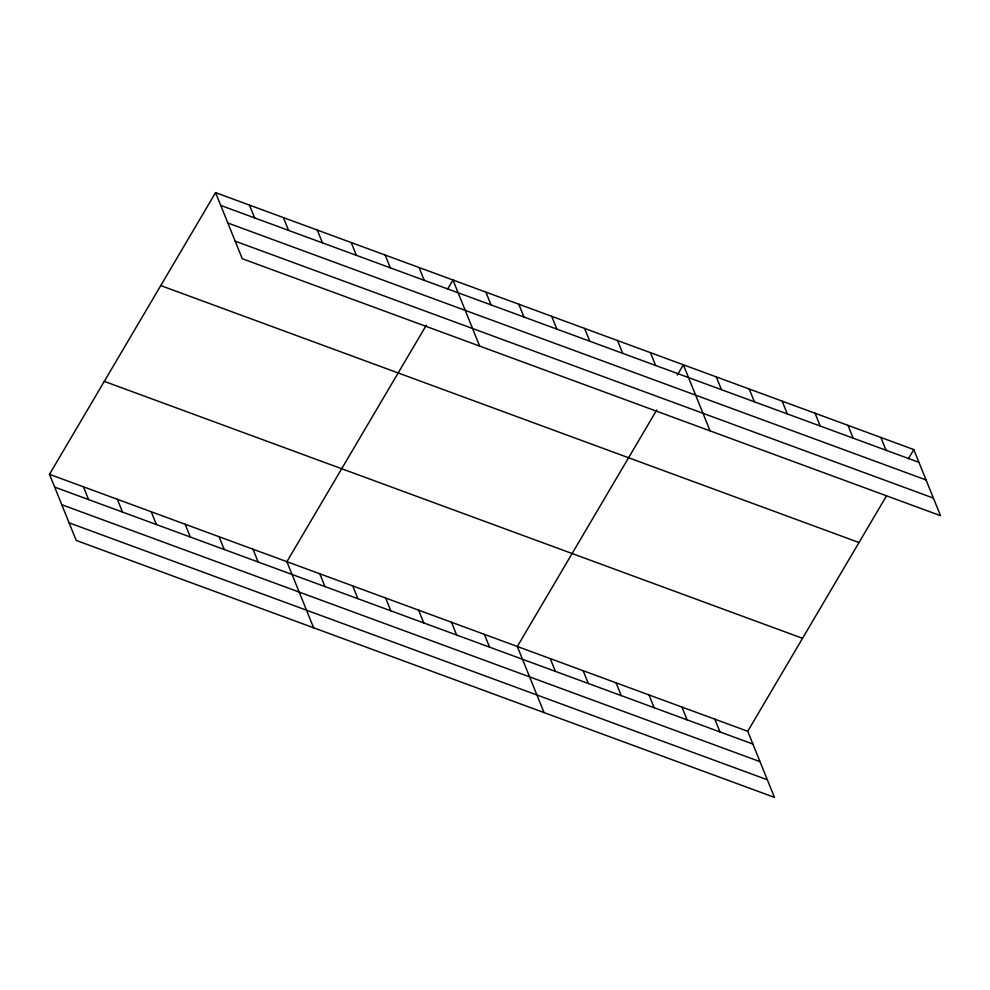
<?xml version="1.0" encoding="UTF-8"?>
<svg xmlns="http://www.w3.org/2000/svg" width="990" height="990" viewBox="0 0 990 990"><rect width="100%" height="100%" fill="white"/><g stroke="black" fill="none" stroke-linecap="round" stroke-linejoin="round"><path stroke-width="1.49" d="M49.5 474.321L747.735 731.276L774.44 797.371L76.205 540.429L49.5 474.321L215.56 192.629L913.795 449.571L940.5 515.679L242.265 258.724L215.56 192.629M426.319 325.178L286.902 561.689L313.607 627.784M447.629 289.031L452.962 279.997L479.667 346.092M656.741 409.971L517.325 646.482L544.03 712.577M677.284 375.111L683.372 364.79L710.077 430.885M747.735 731.276L886.396 496.052M908.474 458.618L913.795 449.571M220.721 205.425L918.968 462.367M227.836 223.01L926.071 479.952M235.15 241.139L933.397 498.081M160.764 285.59L858.998 542.532M104.297 381.373L802.531 638.315M54.673 487.117L752.907 744.059M61.776 504.714L760.011 761.657M69.102 522.831L767.337 779.774M880.877 437.469L886.05 450.252M847.96 425.354L853.133 438.137M815.042 413.238L820.215 426.022M782.125 401.123L787.298 413.919M749.207 389.008L754.38 401.804M716.29 376.893L721.462 389.689M650.455 352.675L655.627 365.459M617.537 340.56L622.71 353.343M584.632 328.445L589.793 341.241M714.817 719.161L719.99 731.944M551.715 316.33L556.875 329.125M681.9 707.046L687.072 719.841M518.797 304.215L523.957 317.01M648.982 694.93L654.155 707.726M485.88 292.112L491.04 304.895M616.065 682.815L621.237 695.611M583.147 670.713L588.32 683.496M419.042 267.51L424.215 280.306M550.242 658.598L555.402 671.381M385.135 255.036L390.295 267.82M351.215 242.55L356.388 255.346M484.407 634.367L489.567 647.163M317.295 230.076L322.468 242.859M451.489 622.252L456.65 635.048M283.387 217.59L288.56 230.385M418.572 610.137L423.732 622.933M249.468 205.116L254.64 217.899M385.654 598.022L390.815 610.818M352.737 585.919L357.897 598.702M319.82 573.804L324.98 586.587M252.982 549.202L258.155 561.998M219.075 536.729L224.235 549.524M185.155 524.242L190.328 537.038M151.247 511.768L156.408 524.564M117.327 499.282L122.5 512.077M83.42 486.808L88.58 499.604"/></g></svg>
